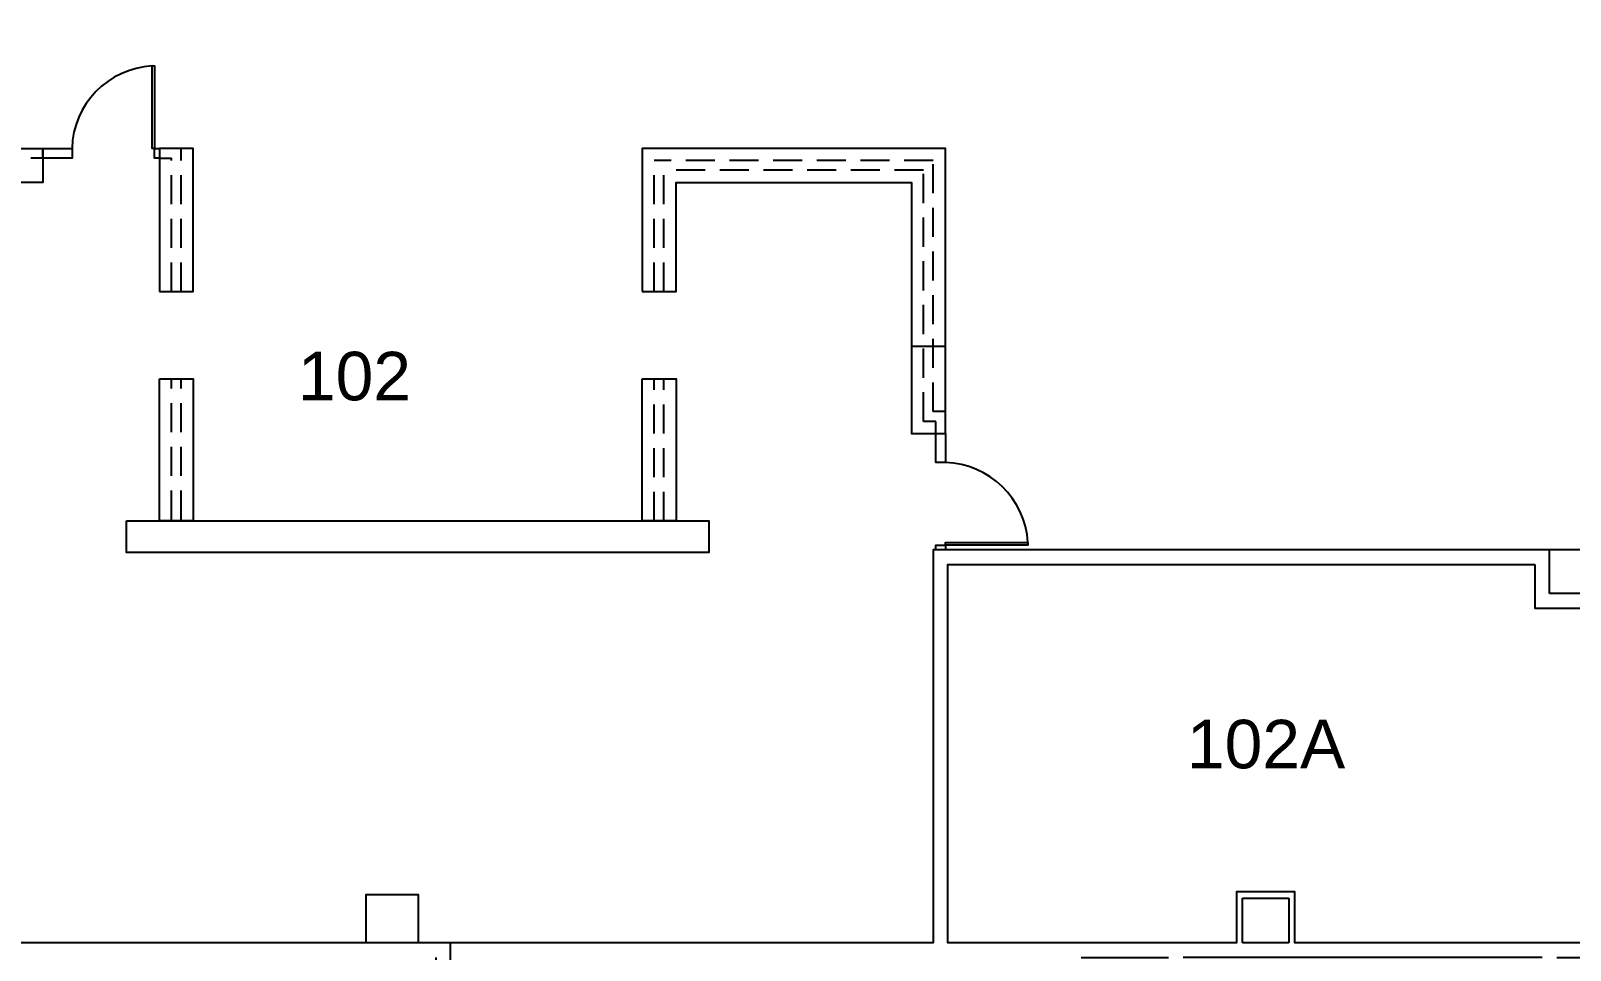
# Model space of a CAD drawing. Header units: inches. Extents: x -60 to 4824, y -1448 to 1233.
# Drawn here: x 1282 to 1917, y 3 to 382 of the extents above; entities that cross this region are included whole.
import ezdxf

# ---------------------------------------------------------------- set-up
doc = ezdxf.new("R2010")
doc.units = ezdxf.units.IN
doc.header["$LTSCALE"] = 96
doc.header["$MEASUREMENT"] = 0
doc.linetypes.add('HIDDEN2', pattern=[0.1875, 0.125, -0.0625])
doc.layers.add('A-Anno-Note', color=3, linetype='Continuous', lineweight=25)
doc.layers.add('A-FLOR-CASE', color=3, linetype='Continuous', lineweight=25)
doc.layers.add('A-WALL', color=5, linetype='Continuous')
doc.layers.add('POLYGONS', color=1, linetype='Continuous')
doc.styles.get("Standard").update_dxf_attribs({"font": 'arial.ttf'})

# ---------------------------------------------------------------- blocks, each defined once
blk = doc.blocks.new('*U356')
at = {"linetype": 'ByBlock', "lineweight": -2}
for p, q in [((0, 0), (177, 0)), ((237, 0), (177, 0)), ((243, 0), (391, 0)), ((433, 0), (397, 0)), ((0, -6), (20, -6)), ((26, -6), (174, -6)), ((180, -6), (345, -6)), ((347.5, -6), (366.5, -6)), ((369, -6), (439, -6))]:
    blk.add_line(p, q, dxfattribs=at)
at = {"lineweight": -2}
for p, q in [((0, 0), (177, 0)), ((237, 0), (177, 0)), ((243, 0), (391, 0)), ((433, 0), (397, 0)), ((0, -6), (20, -6)), ((26, -6), (174, -6)), ((180, -6), (345, -6)), ((347.5, -6), (366.5, -6)), ((369, -6), (439, -6))]:
    blk.add_line(p, q, dxfattribs=at)
blk = doc.blocks.new('*U133')
at = {"linetype": 'ByBlock', "lineweight": -2}
for p, q in [((24.5, 0), (6, 0)), ((6, -2.5), (27, -2.5))]:
    blk.add_line(p, q, dxfattribs=at)
at = {"lineweight": -2}
for p, q in [((24.5, 0), (6, 0)), ((6, -2.5), (27, -2.5))]:
    blk.add_line(p, q, dxfattribs=at)
blk = doc.blocks.new('*U134')
at = {"linetype": 'ByBlock', "lineweight": -2}
for p, q in [((19.75, 0), (1.25, 0)), ((-1.25, -2.5), (19.75, -2.5))]:
    blk.add_line(p, q, dxfattribs=at)
at = {"lineweight": -2}
for p, q in [((19.75, 0), (1.25, 0)), ((-1.25, -2.5), (19.75, -2.5))]:
    blk.add_line(p, q, dxfattribs=at)
blk = doc.blocks.new('*U181')
at = {"linetype": 'ByBlock', "lineweight": -2}
for p, q in [((251, 3), (-3, 3)), ((3, -3), (245, -3))]:
    blk.add_line(p, q, dxfattribs=at)
at = {"lineweight": -2}
for p, q in [((251, 3), (-3, 3)), ((3, -3), (245, -3))]:
    blk.add_line(p, q, dxfattribs=at)
blk = doc.blocks.new('*U182')
at = {"linetype": 'ByBlock', "lineweight": -2}
for p, q in [((159.01, 3), (3, 3)), ((-3, -3), (159.01, -3))]:
    blk.add_line(p, q, dxfattribs=at)
at = {"lineweight": -2}
for p, q in [((159.01, 3), (3, 3)), ((-3, -3), (159.01, -3))]:
    blk.add_line(p, q, dxfattribs=at)
blk = doc.blocks.new('*U216')
at = {"linetype": 'ByBlock', "lineweight": -2}
for p, q in [((17, 3), (3, 3)), ((17, -3), (17, 3)), ((59, 3), (59, -3)), ((63, 3), (59, 3)), ((-3, -3), (17, -3)), ((59, -3), (63, -3))]:
    blk.add_line(p, q, dxfattribs=at)
at = {"lineweight": -2}
for p, q in [((17, 3), (3, 3)), ((17, -3), (17, 3)), ((59, 3), (59, -3)), ((63, 3), (59, 3)), ((-3, -3), (17, -3)), ((59, -3), (63, -3))]:
    blk.add_line(p, q, dxfattribs=at)
blk = doc.blocks.new('*U136')
at = {"linetype": 'ByBlock', "lineweight": -2}
for p, q in [((15.02, 3), (-3, 3)), ((3, -3), (21.02, -3))]:
    blk.add_line(p, q, dxfattribs=at)
at = {"lineweight": -2}
for p, q in [((15.02, 3), (-3, 3)), ((3, -3), (21.02, -3))]:
    blk.add_line(p, q, dxfattribs=at)
blk = doc.blocks.new('*U143')
at = {"linetype": 'ByBlock', "lineweight": -2}
for p, q in [((21.5, 1.25), (-2.5, 1.25)), ((0, -1.25), (19, -1.25))]:
    blk.add_line(p, q, dxfattribs=at)
at = {"lineweight": -2}
for p, q in [((21.5, 1.25), (-2.5, 1.25)), ((0, -1.25), (19, -1.25))]:
    blk.add_line(p, q, dxfattribs=at)
blk = doc.blocks.new('*U157')
at = {"linetype": 'ByBlock', "lineweight": -2}
for p, q in [((180, 0), (6, 0)), ((6, -6), (186, -6))]:
    blk.add_line(p, q, dxfattribs=at)
at = {"lineweight": -2}
for p, q in [((180, 0), (6, 0)), ((6, -6), (186, -6))]:
    blk.add_line(p, q, dxfattribs=at)
blk = doc.blocks.new('*U465')
at = {"linetype": 'ByBlock', "lineweight": -2}
blk.add_line((-6, -6), (167, -6), dxfattribs=at)
at = {"lineweight": -2}
blk.add_line((-6, -6), (167, -6), dxfattribs=at)
blk = doc.blocks.new('*U466')
at = {"linetype": 'ByBlock', "lineweight": -2}
for p, q in [((186, 0), (0, 0)), ((260, 0), (194, 0)), ((260, -2), (260, 0)), ((0, -8), (49, -8)), ((55, -8), (254, -8))]:
    blk.add_line(p, q, dxfattribs=at)
at = {"lineweight": -2}
for p, q in [((186, 0), (0, 0)), ((260, 0), (194, 0)), ((260, -2), (260, 0)), ((0, -8), (49, -8)), ((55, -8), (254, -8))]:
    blk.add_line(p, q, dxfattribs=at)

msp = doc.modelspace()

# ---------------------------------------------------------------- linework, layer by layer
at = {"layer": 'A-FLOR-CASE', "color": 1, "linetype": 'HIDDEN2'}
for p, q in [((1344, 274.51), (1344, 333.51)), ((1287, 329.51), (1282, 329.51)), ((1335, 329.51), (1340, 329.51)), ((1340, 274.51), (1340, 329.51)), ((1654, 328.51), (1539, 328.51)), ((1539, 274.51), (1539, 328.51)), ((1650, 324.51), (1543, 324.51)), ((1543, 274.51), (1543, 324.51)), ((1650, 221.01), (1650, 324.51)), ((1654, 225.01), (1654, 328.51)), ((1340, 180.51), (1340, 238.51)), ((1344, 180.51), (1344, 238.51)), ((1539, 180.01), (1539, 238.51)), ((1543, 180.01), (1543, 238.51)), ((1659, 225.01), (1654, 225.01)), ((1655, 221.01), (1650, 221.01)), ((1655, 216.01), (1655, 221.01))]:
    msp.add_line(p, q, dxfattribs=at)
at = {"layer": 'A-FLOR-CASE'}
msp.add_line((1645, 252.01), (1659, 252.01), dxfattribs=at)
for points in [[(1332, 367.51), (1333, 367.51), (1333, 333.51), (1332, 333.51)], [(1174, 333.51), (1287, 333.51), (1287, 319.51), (1188, 319.51), (1188, 274.51), (1174, 274.51)], [(1287, 333.51), (1299, 333.51), (1299, 329.51), (1287, 329.51)], [(1333, 333.51), (1335, 333.51), (1335, 329.51), (1333, 329.51)], [(1335, 274.51), (1349, 274.51), (1349, 333.51), (1335, 333.51)], [(1534, 274.51), (1548, 274.51), (1548, 319.51), (1645, 319.51), (1645, 216.01), (1659, 216.01), (1659, 333.51), (1534, 333.51)], [(1335, 238.51), (1349, 238.51), (1349, 180.01), (1335, 180.01)], [(1534, 238.51), (1548, 238.51), (1548, 180.01), (1534, 180.01)], [(1659, 216.01), (1659, 204.01), (1655, 204.01), (1655, 216.01)], [(1321.5, 180.01), (1561.5, 180.01), (1561.5, 167.01), (1321.5, 167.01)], [(1659, 170.01), (1659, 168.01), (1655, 168.01), (1655, 170.01)], [(1693, 171.01), (1693, 170.01), (1659, 170.01), (1659, 171.01)]]:
    msp.add_lwpolyline(points, close=True, dxfattribs=at)
for centre, start, end in [((1334.01, 332.54), 93.29697, 178.41323), ((1658.03, 168.99), 3.29697, 88.41323)]:
    msp.add_arc(centre, 35.03, start, end, dxfattribs=at)
at = {"layer": 'POLYGONS', "elevation": 0}
for points in [[(1968, 168.01), (1654, 168.01), (1654, 6), (1441.83, 6), (1441.83, 25.86), (1420.17, 25.86), (1420.17, 6), (1079.84, 6), (1079.84, 25.6), (1062.47, 25.6), (1062.47, 6), (933, 6), (933, 111.02), (876, 111.02), (876, 406.51), (1035, 406.51), (1077, 406.51), (1077, 111), (1083, 111), (1083, 406.51), (1968, 406.51)], [(1902, 162.01), (1902, 143.99), (1968, 143.99), (1968, 6), (1803, 6), (1803, 27), (1779, 27), (1779, 6), (1660, 6), (1660, 162.01)]]:
    msp.add_lwpolyline(points, close=True, dxfattribs=at)

# ---------------------------------------------------------------- block references
at = {"layer": 'A-WALL'}
for name, p in [('*U181', (1657, 165.01)), ('*U216', (1905, 146.99))]:
    msp.add_blockref(name, p, dxfattribs=at)
for name, p, rotation in [('*U182', (1657, 165.01), 270), ('*U136', (1905, 165.01), 270), ('*U134', (1781.5, 25.75), 270), ('*U143', (1781.5, 25.75), 359.9999999996195), ('*U133', (1800.5, 0), 90), ('*U465', (1449, 0), 180), ('*U157', (1449, -180), 90), ('*U466', (1709, -2), 179.9999999999943), ('*U356', (2148, 0), 180)]:
    msp.add_blockref(name, p, dxfattribs=dict(at, rotation=rotation))

# ---------------------------------------------------------------- texts
at = {"layer": 'A-Anno-Note', "char_height": 20, "attachment_point": 1}
for s, insert in [('{\\fArial|b0|i0|c0|p34;102}', (1392.12, 249.67)), ('{\\fArial|b0|i0|c0|p34;102A}', (1758.56, 97.97))]:
    msp.add_mtext(s, dxfattribs=dict(at, insert=insert))

doc.saveas('drawing.dxf')
